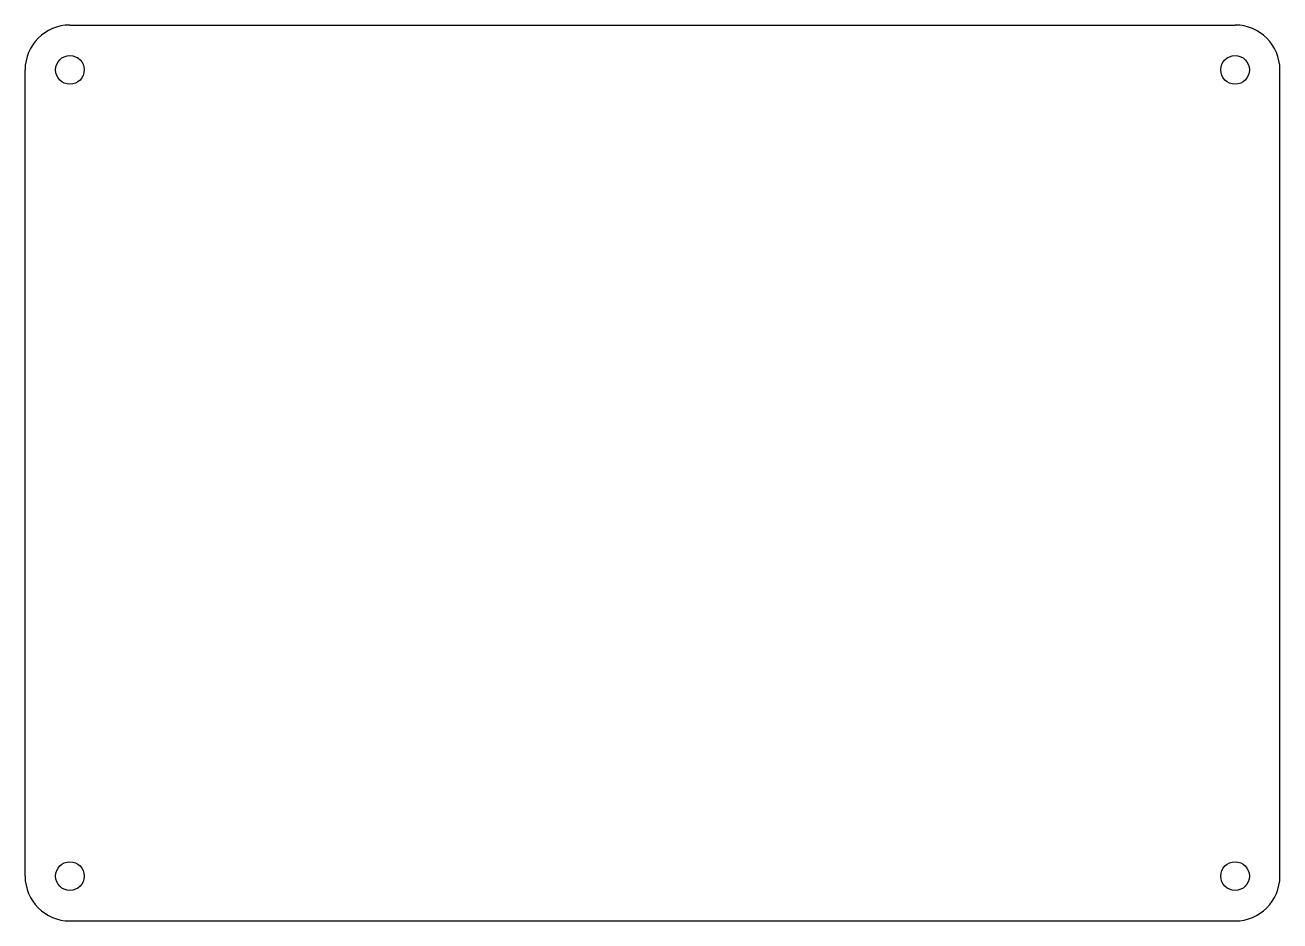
# Model space of a CAD drawing. Extents: x 0 to 140, y 0 to 100.
import ezdxf

# ---------------------------------------------------------------- set-up
doc = ezdxf.new("R2010")
doc.units = 0
doc.layers.add('VISIBLE', color=7, linetype='CONTINUOUS')

msp = doc.modelspace()

# ---------------------------------------------------------------- linework, layer by layer
at = {"layer": 'VISIBLE'}
for p, q in [((5, 100), (135, 100)), ((0, 5), (0, 95)), ((140, 5), (140, 95)), ((5, 0), (135, 0))]:
    msp.add_line(p, q, dxfattribs=at)
for centre in [(5, 95), (135, 95), (5, 5), (135, 5)]:
    msp.add_circle(centre, 1.6, dxfattribs=at)
for centre, start, end in [((5, 95), 90, 180), ((135, 95), 0, 90), ((5, 5), 180, 270), ((135, 5), 270, 0)]:
    msp.add_arc(centre, 5, start, end, dxfattribs=at)

doc.saveas('drawing.dxf')
